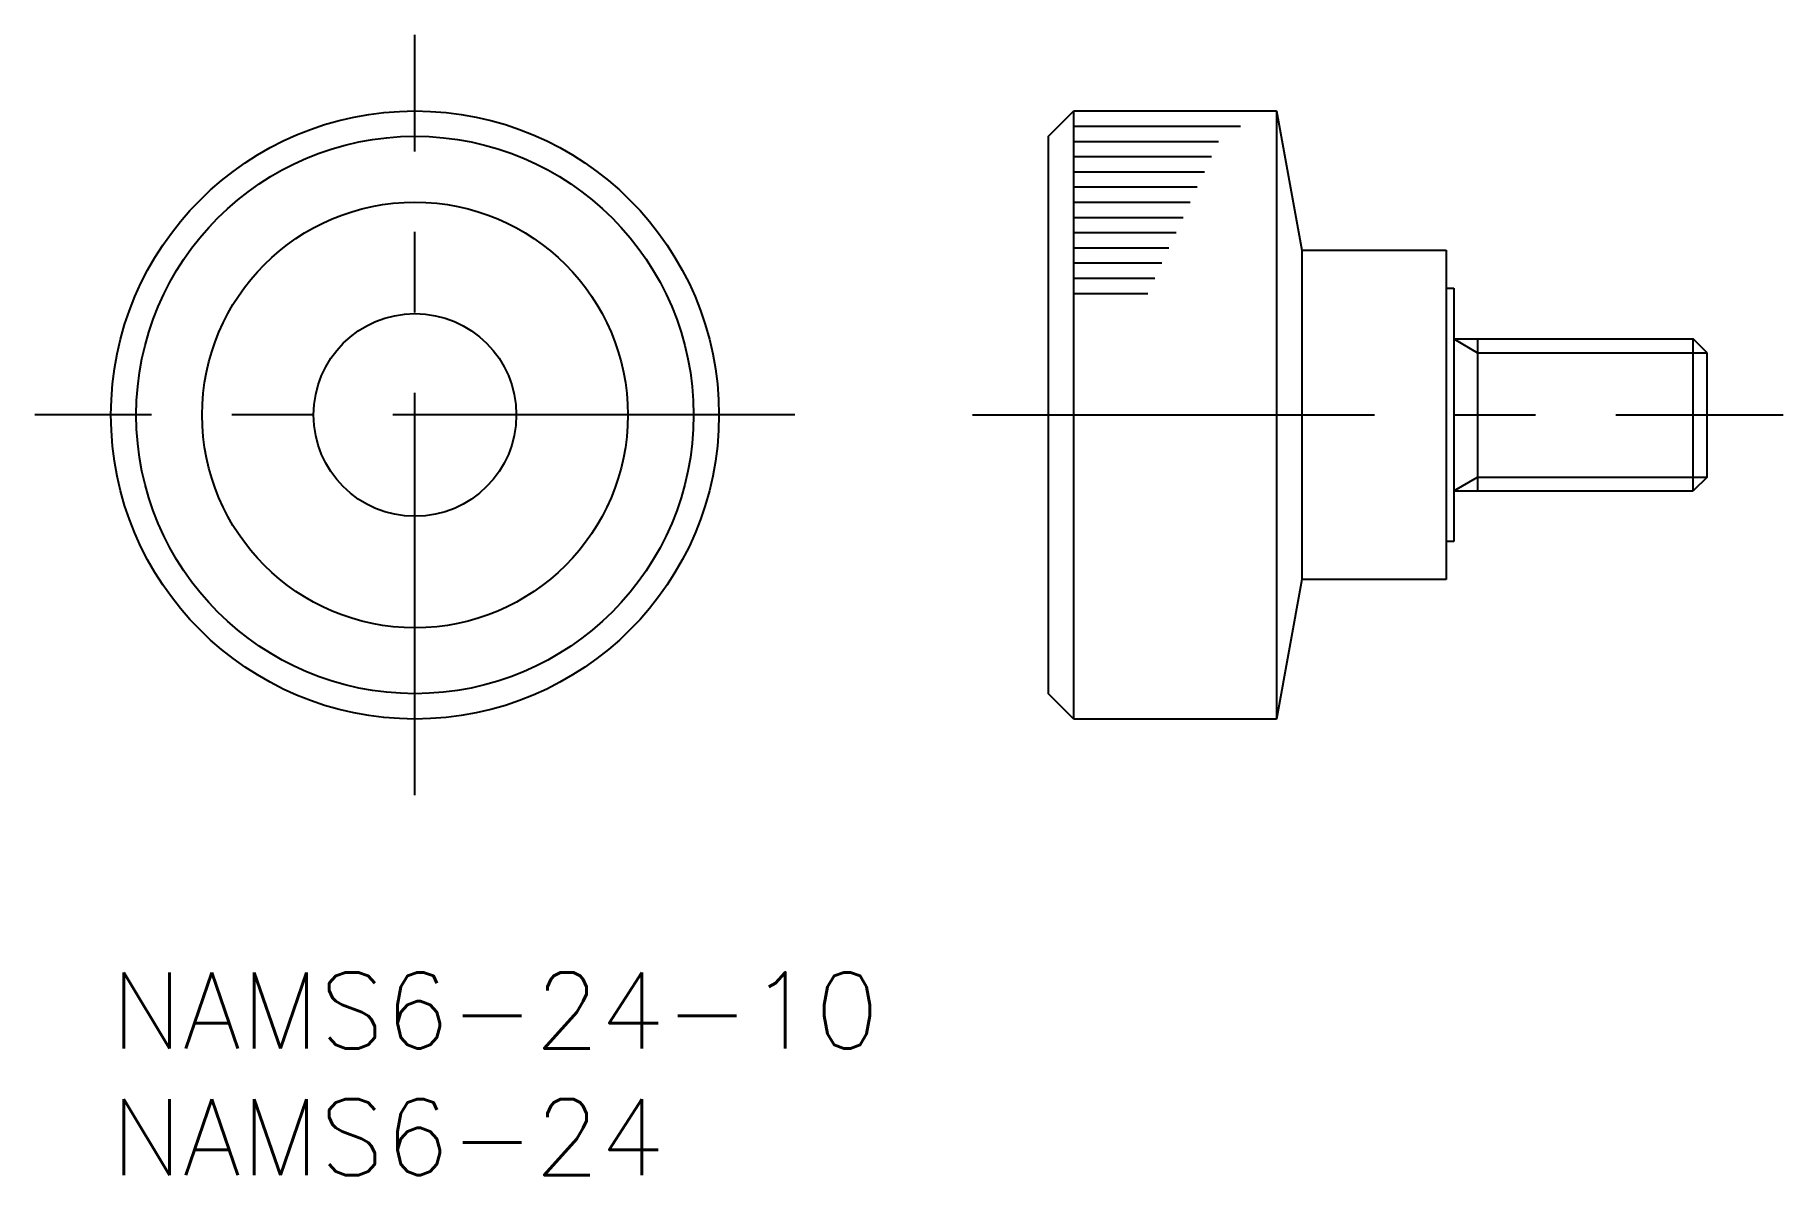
# Model space of a CAD drawing. Extents: x -3 to 66, y -8 to 37.
import ezdxf

# ---------------------------------------------------------------- set-up
doc = ezdxf.new("R2010")
doc.units = 0
doc.header["$LTSCALE"] = 0.5
doc.linetypes.add('CENTER', pattern=[50.8, 31.75, -6.35, 6.35, -6.35])
for name, color, linetype in [('MSM_CENTER', 1, 'CENTER'), ('MSM_CONTINUOUS', 7, 'CONTINUOUS'), ('MSM_NARROW', 5, 'CONTINUOUS'), ('MSM_PART_NUMBER', 7, 'CONTINUOUS')]:
    doc.layers.add(name, color=color, linetype=linetype)
doc.styles.get("Standard").update_dxf_attribs({"font": 'txt.shx', "height": 3, "bigfont": 'bigfont.shx'})

# ---------------------------------------------------------------- blocks, each defined once
blk = doc.blocks.new('*U3')
at = {"layer": 'MSM_PART_NUMBER'}
blk.add_text('NAMS6-24-10', height=3, dxfattribs=at).set_placement((0, -3))
blk = doc.blocks.new('*U4')
at = {"layer": 'MSM_PART_NUMBER'}
blk.add_text('NAMS6-24', height=3, dxfattribs=at).set_placement((0, -8))

msp = doc.modelspace()

# ---------------------------------------------------------------- linework, layer by layer
at = {"layer": 'MSM_CENTER'}
for p, q in [((12, 7), (12, 37)), ((27, 22), (-3, 22)), ((34, 22), (66, 22))]:
    msp.add_line(p, q, dxfattribs=at)
at = {"layer": 'MSM_CONTINUOUS'}
for p, q in [((37, 33), (38, 34)), ((38, 10), (38, 34)), ((38, 34), (46, 34)), ((46, 34), (46, 10)), ((46, 34), (47, 28.5)), ((37, 11), (37, 33)), ((47, 28.5), (47, 15.5)), ((47, 28.5), (52.7, 28.5)), ((52.7, 28.5), (52.7, 15.5)), ((52.7, 27), (53, 27)), ((53, 27), (53, 17)), ((53, 25), (62.458, 25)), ((53.938, 25), (53.938, 19)), ((62.458, 19), (62.458, 25)), ((63, 24.459), (62.458, 25)), ((63, 19.541), (63, 24.459)), ((63, 19.541), (62.458, 19)), ((53, 19), (62.458, 19)), ((53, 17), (52.7, 17)), ((47, 15.5), (46, 10)), ((52.7, 15.5), (47, 15.5)), ((38, 10), (37, 11)), ((46, 10), (38, 10))]:
    msp.add_line(p, q, dxfattribs=at)
for radius in [12, 11, 8.4, 4]:
    msp.add_circle((12, 22), radius, dxfattribs=at)
at = {"layer": 'MSM_NARROW'}
for p, q in [((38, 33.4), (44.582, 33.4)), ((38, 32.8), (43.72, 32.8)), ((38, 32.2), (43.44, 32.2)), ((38, 31.6), (43.161, 31.6)), ((38, 31), (42.881, 31)), ((38, 30.4), (42.601, 30.4)), ((38, 29.8), (42.321, 29.8)), ((38, 29.2), (42.042, 29.2)), ((38, 28.6), (41.762, 28.6)), ((38, 28), (41.482, 28)), ((38, 27.4), (41.202, 27.4)), ((38, 26.8), (40.922, 26.8)), ((53, 25), (53.938, 24.459)), ((53.938, 24.459), (63, 24.459)), ((53, 19), (53.938, 19.541)), ((53.938, 19.541), (63, 19.541))]:
    msp.add_line(p, q, dxfattribs=at)

# ---------------------------------------------------------------- block references
at = {"layer": 'MSM_CONTINUOUS'}
for name in ['*U3', '*U4']:
    msp.add_blockref(name, (0, 0), dxfattribs=at)

doc.saveas('drawing.dxf')
